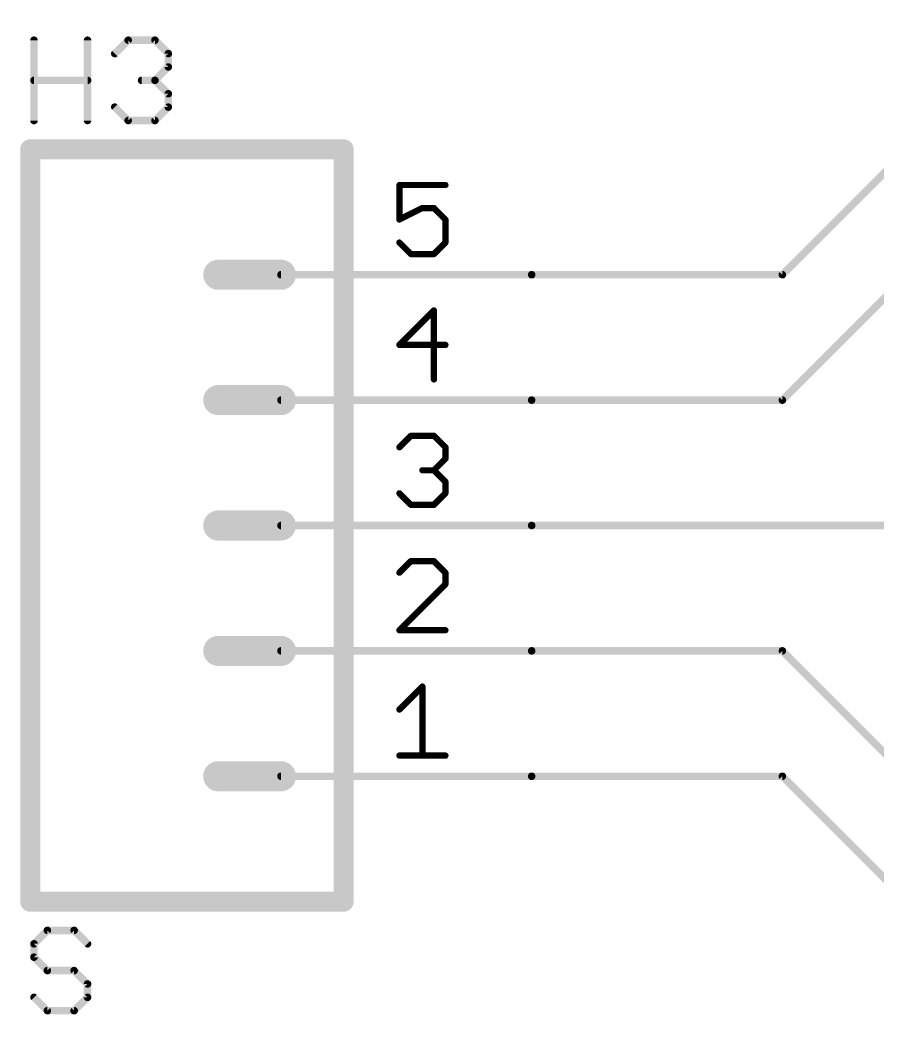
# Model space of a CAD drawing. Extents: x 2 to 137, y 1 to 177.
# Drawn here: x 96.32 to 113.69, y 2.46 to 22.94 of the extents above; entities that cross this region are included whole.
import ezdxf

# ---------------------------------------------------------------- set-up
doc = ezdxf.new("R2010")
doc.units = 0
for name, color, linetype in [('91', 94, 'CONTINUOUS'), ('94', 14, 'CONTINUOUS'), ('95', 250, 'CONTINUOUS'), ('96', 250, 'CONTINUOUS')]:
    doc.layers.add(name, color=color, linetype=linetype)

msp = doc.modelspace()

# ---------------------------------------------------------------- linework, layer by layer
at = {"layer": '91', "const_width": 0.1524}
for points in [[(111.76, 17.78), (116.84, 22.86)], [(106.68, 17.78), (111.76, 17.78)], [(111.76, 15.24), (114.3, 17.78)], [(106.68, 15.24), (111.76, 15.24)], [(106.68, 12.7), (119.38, 12.7)], [(106.68, 10.16), (111.76, 10.16)], [(111.76, 10.16), (114.3, 7.62)], [(106.68, 7.62), (111.76, 7.62)], [(111.76, 7.62), (116.84, 2.54)]]:
    msp.add_lwpolyline(points, dxfattribs=at)
at = {"layer": '91', "const_width": 0.0762}
for points in [[(106.68, 17.8181, 1), (106.68, 17.7419)], [(111.7331, 17.8069, 1), (111.7869, 17.7531)], [(111.76, 17.7419, 1), (111.76, 17.8181)], [(106.68, 15.2781, 1), (106.68, 15.2019)], [(111.7331, 15.2669, 1), (111.7869, 15.2131)], [(111.76, 15.2019, 1), (111.76, 15.2781)], [(106.68, 12.7381, 1), (106.68, 12.6619)], [(106.68, 10.1981, 1), (106.68, 10.1219)], [(111.76, 10.1219, 1), (111.76, 10.1981)], [(111.7869, 10.1869, 1), (111.7331, 10.1331)], [(106.68, 7.6581, 1), (106.68, 7.5819)], [(111.7869, 7.6469, 1), (111.7331, 7.5931)], [(111.76, 7.5819, 1), (111.76, 7.6581)]]:
    msp.add_lwpolyline(points, format="xyb", dxfattribs=at)
at = {"layer": '94'}
for points, const_width in [([(96.52, 20.32), (96.52, 5.08)], 0.4064), ([(96.52, 20.32), (102.87, 20.32)], 0.4064), ([(102.87, 5.08), (102.87, 20.32)], 0.4064), ([(100.33, 17.78), (101.6, 17.78)], 0.6096), ([(106.68, 17.78), (101.6, 17.78)], 0.1524), ([(100.33, 15.24), (101.6, 15.24)], 0.6096), ([(106.68, 15.24), (101.6, 15.24)], 0.1524), ([(100.33, 12.7), (101.6, 12.7)], 0.6096), ([(106.68, 12.7), (101.6, 12.7)], 0.1524), ([(100.33, 10.16), (101.6, 10.16)], 0.6096), ([(106.68, 10.16), (101.6, 10.16)], 0.1524), ([(100.33, 7.62), (101.6, 7.62)], 0.6096), ([(106.68, 7.62), (101.6, 7.62)], 0.1524), ([(102.87, 5.08), (96.52, 5.08)], 0.4064)]:
    msp.add_lwpolyline(points, dxfattribs=dict(at, const_width=const_width))
for points, const_width in [([(96.6216, 20.32, 1), (96.4184, 20.32)], 0.2032), ([(96.52, 20.4216, 1), (96.52, 20.2184)], 0.2032), ([(102.9716, 20.32, 1), (102.7684, 20.32)], 0.2032), ([(102.87, 20.2184, 1), (102.87, 20.4216)], 0.2032), ([(100.33, 17.9324, 1), (100.33, 17.6276)], 0.3048), ([(101.6, 17.6276, 1), (101.6, 17.9324)], 0.3048), ([(101.6, 17.8181, 1), (101.6, 17.7419)], 0.0762), ([(106.68, 17.7419, 1), (106.68, 17.8181)], 0.0762), ([(100.33, 15.3924, 1), (100.33, 15.0876)], 0.3048), ([(101.6, 15.0876, 1), (101.6, 15.3924)], 0.3048), ([(101.6, 15.2781, 1), (101.6, 15.2019)], 0.0762), ([(106.68, 15.2019, 1), (106.68, 15.2781)], 0.0762), ([(100.33, 12.8524, 1), (100.33, 12.5476)], 0.3048), ([(101.6, 12.5476, 1), (101.6, 12.8524)], 0.3048), ([(101.6, 12.7381, 1), (101.6, 12.6619)], 0.0762), ([(106.68, 12.6619, 1), (106.68, 12.7381)], 0.0762), ([(100.33, 10.3124, 1), (100.33, 10.0076)], 0.3048), ([(101.6, 10.0076, 1), (101.6, 10.3124)], 0.3048), ([(101.6, 10.1981, 1), (101.6, 10.1219)], 0.0762), ([(106.68, 10.1219, 1), (106.68, 10.1981)], 0.0762), ([(100.33, 7.7724, 1), (100.33, 7.4676)], 0.3048), ([(101.6, 7.4676, 1), (101.6, 7.7724)], 0.3048), ([(101.6, 7.6581, 1), (101.6, 7.5819)], 0.0762), ([(106.68, 7.5819, 1), (106.68, 7.6581)], 0.0762), ([(96.52, 5.1816, 1), (96.52, 4.9784)], 0.2032), ([(96.4184, 5.08, 1), (96.6216, 5.08)], 0.2032), ([(102.7684, 5.08, 1), (102.9716, 5.08)], 0.2032), ([(102.87, 4.9784, 1), (102.87, 5.1816)], 0.2032)]:
    msp.add_lwpolyline(points, format="xyb", dxfattribs=dict(at, const_width=const_width))
at = {"layer": '95'}
for points, const_width in [([(96.5962, 20.9042), (96.5962, 22.5312)], 0.1524), ([(97.6809, 22.5312), (97.6809, 20.9042)], 0.1524), ([(98.2334, 22.26), (98.5045, 22.5312)], 0.1524), ([(98.5045, 22.5312), (99.0469, 22.5312)], 0.1524), ([(99.0469, 22.5312), (99.318, 22.26)], 0.1524), ([(99.318, 22.26), (99.318, 21.9889)], 0.1524), ([(99.318, 21.9889), (99.0469, 21.7177)], 0.1524), ([(96.5962, 21.7177), (97.6809, 21.7177)], 0.1524), ([(99.0469, 21.7177), (98.7757, 21.7177)], 0.1524), ([(99.0469, 21.7177), (99.318, 21.4465)], 0.1524), ([(99.318, 21.4465), (99.318, 21.1754)], 0.1524), ([(98.5045, 20.9042), (98.2334, 21.1754)], 0.1524), ([(99.318, 21.1754), (99.0469, 20.9042)], 0.1524), ([(99.0469, 20.9042), (98.5045, 20.9042)], 0.1524), ([(104.9324, 19.5973), (104.0003, 19.5973)], 0.127), ([(104.0003, 19.5973), (104.0003, 18.8982)], 0.127), ([(104.0003, 18.8982), (104.4664, 19.1312)], 0.127), ([(104.4664, 19.1312), (104.6994, 19.1312)], 0.127), ([(104.6994, 19.1312), (104.9324, 18.8982)], 0.127), ([(104.9324, 18.8982), (104.9324, 18.4321)], 0.127), ([(104.2333, 18.1991), (104.0003, 18.4321)], 0.127), ([(104.9324, 18.4321), (104.6994, 18.1991)], 0.127), ([(104.6994, 18.1991), (104.2333, 18.1991)], 0.127), ([(104.6994, 17.0573), (104.0003, 16.3582)], 0.127), ([(104.6994, 15.6591), (104.6994, 17.0573)], 0.127), ([(104.0003, 16.3582), (104.9324, 16.3582)], 0.127), ([(104.0003, 14.2843), (104.2333, 14.5173)], 0.127), ([(104.2333, 14.5173), (104.6994, 14.5173)], 0.127), ([(104.6994, 14.5173), (104.9324, 14.2843)], 0.127), ([(104.9324, 14.2843), (104.9324, 14.0512)], 0.127), ([(104.9324, 14.0512), (104.6994, 13.8182)], 0.127), ([(104.6994, 13.8182), (104.4664, 13.8182)], 0.127), ([(104.6994, 13.8182), (104.9324, 13.5852)], 0.127), ([(104.9324, 13.5852), (104.9324, 13.3521)], 0.127), ([(104.2333, 13.1191), (104.0003, 13.3521)], 0.127), ([(104.9324, 13.3521), (104.6994, 13.1191)], 0.127), ([(104.6994, 13.1191), (104.2333, 13.1191)], 0.127), ([(104.2333, 11.9773), (104.0003, 11.7443)], 0.127), ([(104.6994, 11.9773), (104.2333, 11.9773)], 0.127), ([(104.9324, 11.7443), (104.6994, 11.9773)], 0.127), ([(104.9324, 11.5112), (104.9324, 11.7443)], 0.127), ([(104.0003, 10.5791), (104.9324, 11.5112)], 0.127), ([(104.9324, 10.5791), (104.0003, 10.5791)], 0.127), ([(104.0003, 8.9712), (104.4664, 9.4373)], 0.127), ([(104.4664, 9.4373), (104.4664, 8.0391)], 0.127), ([(104.0003, 8.0391), (104.9324, 8.0391)], 0.127)]:
    msp.add_lwpolyline(points, dxfattribs=dict(at, const_width=const_width))
for points, const_width in [([(96.6343, 22.5312, 1), (96.5581, 22.5312)], 0.0762), ([(97.719, 22.5312, 1), (97.6428, 22.5312)], 0.0762), ([(98.5045, 22.5693, 1), (98.5045, 22.4931)], 0.0762), ([(98.5315, 22.5042, 1), (98.4776, 22.5581)], 0.0762), ([(99.0738, 22.5581, 1), (99.0199, 22.5042)], 0.0762), ([(99.0469, 22.4931, 1), (99.0469, 22.5693)], 0.0762), ([(98.2064, 22.287, 1), (98.2603, 22.2331)], 0.0762), ([(99.3561, 22.26, 1), (99.2799, 22.26)], 0.0762), ([(99.2911, 22.2331, 1), (99.345, 22.287)], 0.0762), ([(99.2799, 21.9889, 1), (99.3561, 21.9889)], 0.0762), ([(99.345, 21.9619, 1), (99.2911, 22.0158)], 0.0762), ([(96.5962, 21.7558, 1), (96.5962, 21.6796)], 0.0762), ([(97.6809, 21.6796, 1), (97.6809, 21.7558)], 0.0762), ([(98.7757, 21.7558, 1), (98.7757, 21.6796)], 0.0762), ([(99.0738, 21.7446, 1), (99.0199, 21.6908)], 0.0762), ([(99.0199, 21.7446, 1), (99.0738, 21.6908)], 0.0762), ([(99.0469, 21.6796, 1), (99.0469, 21.7558)], 0.0762), ([(99.3561, 21.4465, 1), (99.2799, 21.4465)], 0.0762), ([(99.2911, 21.4196, 1), (99.345, 21.4735)], 0.0762), ([(98.2603, 21.2023, 1), (98.2064, 21.1484)], 0.0762), ([(99.2799, 21.1754, 1), (99.3561, 21.1754)], 0.0762), ([(99.345, 21.1484, 1), (99.2911, 21.2023)], 0.0762), ([(96.5581, 20.9042, 1), (96.6343, 20.9042)], 0.0762), ([(97.6428, 20.9042, 1), (97.719, 20.9042)], 0.0762), ([(98.5045, 20.9423, 1), (98.5045, 20.8661)], 0.0762), ([(98.4776, 20.8773, 1), (98.5315, 20.9311)], 0.0762), ([(99.0199, 20.9311, 1), (99.0738, 20.8773)], 0.0762), ([(99.0469, 20.8661, 1), (99.0469, 20.9423)], 0.0762), ([(104.0003, 19.629, 1), (104.0003, 19.5655)], 0.0635), ([(104.0321, 19.5973, 1), (103.9686, 19.5973)], 0.0635), ([(104.9324, 19.5655, 1), (104.9324, 19.629)], 0.0635), ([(104.4664, 19.163, 1), (104.4664, 19.0995)], 0.0635), ([(104.4806, 19.1028, 1), (104.4522, 19.1596)], 0.0635), ([(104.7218, 19.1537, 1), (104.6769, 19.1088)], 0.0635), ([(104.6994, 19.0995, 1), (104.6994, 19.163)], 0.0635), ([(103.9861, 18.9266, 1), (104.0145, 18.8698)], 0.0635), ([(103.9686, 18.8982, 1), (104.0321, 18.8982)], 0.0635), ([(104.9642, 18.8982, 1), (104.9007, 18.8982)], 0.0635), ([(104.91, 18.8757, 1), (104.9549, 18.9206)], 0.0635), ([(104.0228, 18.4546, 1), (103.9778, 18.4097)], 0.0635), ([(104.9007, 18.4321, 1), (104.9642, 18.4321)], 0.0635), ([(104.9549, 18.4097, 1), (104.91, 18.4546)], 0.0635), ([(104.2333, 18.2309, 1), (104.2333, 18.1674)], 0.0635), ([(104.2109, 18.1766, 1), (104.2558, 18.2216)], 0.0635), ([(104.6769, 18.2216, 1), (104.7218, 18.1766)], 0.0635), ([(104.6994, 18.1674, 1), (104.6994, 18.2309)], 0.0635), ([(104.7311, 17.0573, 1), (104.6676, 17.0573)], 0.0635), ([(104.7218, 17.0348, 1), (104.6769, 17.0797)], 0.0635), ([(104.0003, 16.3899, 1), (104.0003, 16.3264)], 0.0635), ([(103.9778, 16.3806, 1), (104.0228, 16.3357)], 0.0635), ([(104.9324, 16.3264, 1), (104.9324, 16.3899)], 0.0635), ([(104.6676, 15.6591, 1), (104.7311, 15.6591)], 0.0635), ([(104.2333, 14.549, 1), (104.2333, 14.4855)], 0.0635), ([(104.2558, 14.4948, 1), (104.2109, 14.5397)], 0.0635), ([(104.7218, 14.5397, 1), (104.6769, 14.4948)], 0.0635), ([(104.6994, 14.4855, 1), (104.6994, 14.549)], 0.0635), ([(103.9778, 14.3067, 1), (104.0228, 14.2618)], 0.0635), ([(104.9642, 14.2843, 1), (104.9007, 14.2843)], 0.0635), ([(104.91, 14.2618, 1), (104.9549, 14.3067)], 0.0635), ([(104.9007, 14.0512, 1), (104.9642, 14.0512)], 0.0635), ([(104.9549, 14.0288, 1), (104.91, 14.0737)], 0.0635), ([(104.4664, 13.8499, 1), (104.4664, 13.7864)], 0.0635), ([(104.7218, 13.8406, 1), (104.6769, 13.7957)], 0.0635), ([(104.6769, 13.8406, 1), (104.7218, 13.7957)], 0.0635), ([(104.6994, 13.7864, 1), (104.6994, 13.8499)], 0.0635), ([(104.9642, 13.5852, 1), (104.9007, 13.5852)], 0.0635), ([(104.91, 13.5627, 1), (104.9549, 13.6076)], 0.0635), ([(104.0228, 13.3746, 1), (103.9778, 13.3297)], 0.0635), ([(104.9007, 13.3521, 1), (104.9642, 13.3521)], 0.0635), ([(104.9549, 13.3297, 1), (104.91, 13.3746)], 0.0635), ([(104.2333, 13.1509, 1), (104.2333, 13.0874)], 0.0635), ([(104.2109, 13.0966, 1), (104.2558, 13.1416)], 0.0635), ([(104.6769, 13.1416, 1), (104.7218, 13.0966)], 0.0635), ([(104.6994, 13.0874, 1), (104.6994, 13.1509)], 0.0635), ([(104.2333, 12.009, 1), (104.2333, 11.9455)], 0.0635), ([(104.2558, 11.9548, 1), (104.2109, 11.9997)], 0.0635), ([(104.7218, 11.9997, 1), (104.6769, 11.9548)], 0.0635), ([(104.6994, 11.9455, 1), (104.6994, 12.009)], 0.0635), ([(103.9778, 11.7667, 1), (104.0228, 11.7218)], 0.0635), ([(104.9642, 11.7443, 1), (104.9007, 11.7443)], 0.0635), ([(104.91, 11.7218, 1), (104.9549, 11.7667)], 0.0635), ([(104.9007, 11.5112, 1), (104.9642, 11.5112)], 0.0635), ([(104.9549, 11.4888, 1), (104.91, 11.5337)], 0.0635), ([(104.0003, 10.6109, 1), (104.0003, 10.5473)], 0.0635), ([(103.9778, 10.6016, 1), (104.0228, 10.5566)], 0.0635), ([(104.9324, 10.5473, 1), (104.9324, 10.6109)], 0.0635), ([(104.4981, 9.4373, 1), (104.4346, 9.4373)], 0.0635), ([(104.4888, 9.4148, 1), (104.4439, 9.4597)], 0.0635), ([(103.9778, 8.9937, 1), (104.0228, 8.9488)], 0.0635), ([(104.0003, 8.0709, 1), (104.0003, 8.0074)], 0.0635), ([(104.4346, 8.0391, 1), (104.4981, 8.0391)], 0.0635), ([(104.9324, 8.0074, 1), (104.9324, 8.0709)], 0.0635)]:
    msp.add_lwpolyline(points, format="xyb", dxfattribs=dict(at, const_width=const_width))
at = {"layer": '96', "const_width": 0.1524}
for points in [[(96.8674, 4.4972), (96.5962, 4.226)], [(97.4097, 4.4972), (96.8674, 4.4972)], [(97.6809, 4.226), (97.4097, 4.4972)], [(96.5962, 4.226), (96.5962, 3.9549)], [(96.5962, 3.9549), (96.8674, 3.6837)], [(96.8674, 3.6837), (97.4097, 3.6837)], [(97.4097, 3.6837), (97.6809, 3.4125)], [(97.6809, 3.4125), (97.6809, 3.1414)], [(96.8674, 2.8702), (96.5962, 3.1414)], [(97.6809, 3.1414), (97.4097, 2.8702)], [(97.4097, 2.8702), (96.8674, 2.8702)]]:
    msp.add_lwpolyline(points, dxfattribs=at)
at = {"layer": '96', "const_width": 0.0762}
for points in [[(96.8674, 4.5353, 1), (96.8674, 4.4591)], [(96.8943, 4.4702, 1), (96.8404, 4.5241)], [(97.4366, 4.5241, 1), (97.3828, 4.4702)], [(97.4097, 4.4591, 1), (97.4097, 4.5353)], [(96.6343, 4.226, 1), (96.5581, 4.226)], [(96.5693, 4.253, 1), (96.6231, 4.1991)], [(97.6539, 4.1991, 1), (97.7078, 4.253)], [(96.6231, 3.9818, 1), (96.5693, 3.9279)], [(96.5581, 3.9549, 1), (96.6343, 3.9549)], [(96.8674, 3.7218, 1), (96.8674, 3.6456)], [(96.8404, 3.6568, 1), (96.8943, 3.7106)], [(97.4366, 3.7106, 1), (97.3828, 3.6568)], [(97.4097, 3.6456, 1), (97.4097, 3.7218)], [(97.719, 3.4125, 1), (97.6428, 3.4125)], [(97.6539, 3.3856, 1), (97.7078, 3.4395)], [(96.6231, 3.1683, 1), (96.5693, 3.1144)], [(97.6428, 3.1414, 1), (97.719, 3.1414)], [(97.7078, 3.1144, 1), (97.6539, 3.1683)], [(96.8674, 2.9083, 1), (96.8674, 2.8321)], [(96.8404, 2.8433, 1), (96.8943, 2.8971)], [(97.3828, 2.8971, 1), (97.4366, 2.8433)], [(97.4097, 2.8321, 1), (97.4097, 2.9083)]]:
    msp.add_lwpolyline(points, format="xyb", dxfattribs=at)

doc.saveas('drawing.dxf')
